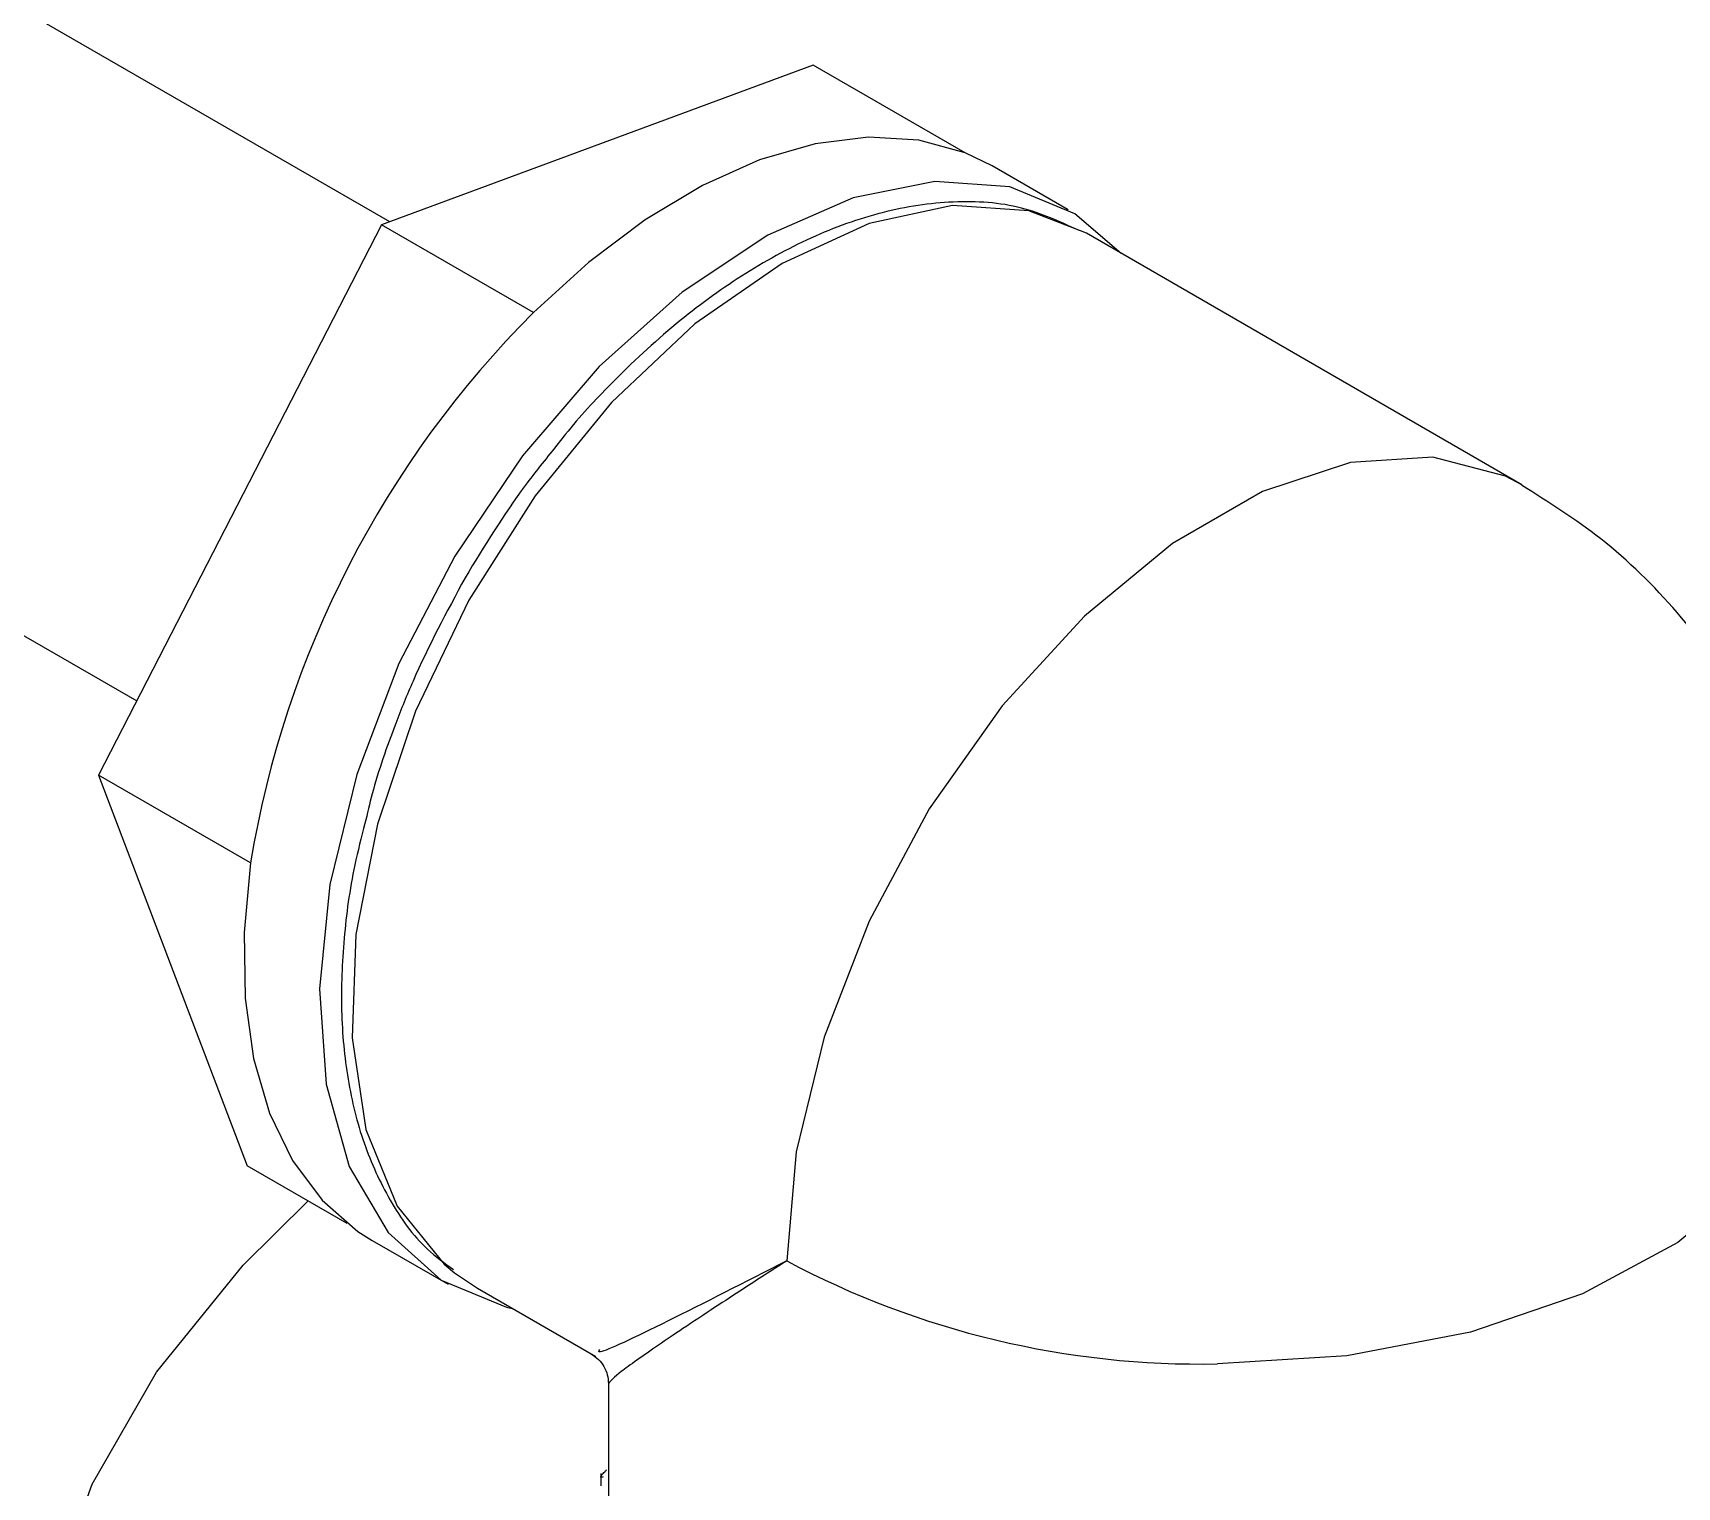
# Model space of a CAD drawing. Header units: millimetres. Extents: x 0 to 279, y 0 to 216.
# Drawn here: x 235.714 to 239.763, y 94.41 to 97.991 of the extents above; entities that cross this region are included whole.
import ezdxf

# ---------------------------------------------------------------- set-up
doc = ezdxf.new("R2010")
doc.units = ezdxf.units.MM

msp = doc.modelspace()

# ---------------------------------------------------------------- linework, layer by layer
at = {"color": 7, "linetype": 'Continuous', "lineweight": 25}
for p, q in [((236.5927, 97.5257), (234.9149, 98.4943)), ((237.6354, 97.9116), (236.5722, 97.5182)), ((238.0096, 97.6956), (237.6354, 97.9116)), ((238.0765, 97.6632), (238.0096, 97.6956)), ((238.2636, 97.5552), (238.0765, 97.6632)), ((236.5722, 97.5182), (235.8754, 96.1628)), ((236.9464, 97.3022), (236.5722, 97.5182)), ((239.3812, 96.8782), (238.3087, 97.4973)), ((234.2483, 97.3396), (235.9696, 96.3459)), ((236.2496, 95.9468), (235.8754, 96.1628)), ((235.8754, 96.1628), (236.2418, 95.2009)), ((236.4876, 95.0591), (236.2418, 95.2009)), ((236.5491, 95.0173), (236.7362, 94.9093)), ((236.7524, 94.9371), (236.8089, 94.8992)), ((236.8089, 94.8992), (237.1003, 94.731)), ((237.1313, 94.665), (237.1313, 94.2863)), ((237.1124, 94.4432), (237.1124, 94.4125))]:
    msp.add_line(p, q, dxfattribs=at)
at = {"color": 7, "linetype": 'Continuous', "lineweight": 25, "flags": 128}
for points in [[(238.0096, 97.6956), (237.8959, 97.7269), (237.7722, 97.7344), (237.6407, 97.718), (237.5036, 97.6781), (237.3632, 97.6153), (237.2219, 97.5307), (237.0822, 97.4257), (236.9464, 97.3022)], [(238.3943, 97.4479), (238.2804, 97.5451), (238.1198, 97.6116), (237.9353, 97.6251), (237.7341, 97.5851), (237.5239, 97.4931), (237.3127, 97.3527), (237.1088, 97.1692), (236.9199, 96.9497), (236.7532, 96.7026), (236.6153, 96.4375), (236.5114, 96.1644), (236.4454, 95.894), (236.42, 95.6366), (236.4361, 95.402), (236.493, 95.1994), (236.5887, 95.0365), (236.7193, 94.9195), (236.88, 94.8529), (236.8944, 94.8498)], [(236.2496, 95.9468), (236.2338, 95.7756), (236.2365, 95.614), (236.2575, 95.4648), (236.2967, 95.3306), (236.3532, 95.2137), (236.4261, 95.1161), (236.5142, 95.0394), (236.5491, 95.0173)], [(240.1715, 91.2685), (239.6678, 91.277), (239.1692, 91.3191), (238.6824, 91.3944), (238.2141, 91.5018), (237.7706, 91.6399), (237.3578, 91.8067), (236.9813, 92.0001), (236.6463, 92.2174), (236.3573, 92.4557), (236.1181, 92.7118), (235.9321, 92.9822), (235.8017, 93.2632), (235.7286, 93.551), (235.714, 93.8418), (235.7579, 94.1316), (235.8598, 94.4165), (236.0183, 94.6926), (236.2313, 94.9563), (236.392, 95.1142)]]:
    msp.add_lwpolyline(points, dxfattribs=at)
at = {"color": 8, "linetype": 'Continuous', "lineweight": 25, "flags": 128}
for points in [[(238.3087, 97.4973), (238.1671, 97.5528), (237.9789, 97.5654), (237.7733, 97.5216), (237.5588, 97.4231), (237.3443, 97.274), (237.1387, 97.0804), (236.9505, 96.8504), (236.7874, 96.5935), (236.6561, 96.3203), (236.5622, 96.042), (236.5094, 95.7701), (236.4999, 95.516), (236.5342, 95.29), (236.6109, 95.1016), (236.7266, 94.9584), (236.7524, 94.9371)], [(239.3813, 96.8782), (239.341, 96.8991), (239.1616, 96.946), (238.959, 96.9332), (238.7421, 96.8613), (238.5204, 96.7332), (238.3035, 96.5548), (238.1009, 96.3337), (237.9215, 96.0796), (237.7732, 95.8037), (237.6623, 95.518), (237.5938, 95.2349), (237.5706, 94.9668)], [(240.1313, 95.5794), (240.1274, 95.5174), (240.0705, 95.3352), (239.9478, 95.1642), (239.7649, 95.0121), (239.5302, 94.8859), (239.2544, 94.7915), (238.9501, 94.733), (238.6313, 94.7132)]]:
    msp.add_lwpolyline(points, dxfattribs=at)
at = {"color": 7, "linetype": 'Continuous', "lineweight": 25}
for centre, radius, start, end in [((238.7072, 95.5401), 2.491, 134.9795, 170.6041), ((238.588, 96.8771), 2.1644, 241.9598, 271.1441)]:
    msp.add_arc(centre, radius, start, end, dxfattribs=at)
for points, knots in [([(243.2548, 100.2789), (242.9804, 100.4325), (242.4356, 100.7374), (241.6231, 101.1346), (240.8648, 101.4729), (240.192, 101.7447), (239.6077, 101.9602), (239.0834, 102.1376), (238.6354, 102.2767), (238.2468, 102.388), (237.918, 102.4758), (237.5999, 102.5548), (237.275, 102.6292), (236.9154, 102.7047), (236.5078, 102.7809), (235.9444, 102.8702), (235.2027, 102.9559), (234.3127, 103.0013), (233.436, 102.9786), (232.6995, 102.8975), (232.112, 102.7868), (231.643, 102.666), (231.1876, 102.5157), (230.7073, 102.3151), (230.194, 102.0388), (229.7069, 101.6945), (229.2983, 101.3183), (228.9616, 100.9263), (228.685, 100.5179), (228.4595, 100.0851), (228.2594, 99.5791), (228.0991, 98.9727), (228.0145, 98.306), (227.9955, 97.6412), (228.0271, 96.9507), (228.0925, 96.3036), (228.1628, 95.8868), (228.1885, 95.7349)], [0, 0, 0, 0, 0.043787, 0.086952, 0.125118, 0.158413, 0.186969, 0.210913, 0.234694, 0.251684, 0.266683, 0.28193, 0.297416, 0.313805, 0.332695, 0.354066, 0.392423, 0.4362, 0.479293, 0.517565, 0.543563, 0.567125, 0.589416, 0.615215, 0.645077, 0.677396, 0.706026, 0.730451, 0.757045, 0.781533, 0.805027, 0.839792, 0.876027, 0.905146, 0.938914, 0.977732, 1, 1, 1, 1]), ([(229.7091, 94.8571), (229.6794, 94.9916), (229.5869, 95.4102), (229.4719, 96.0777), (229.376, 96.821), (229.3342, 97.4476), (229.3349, 97.974), (229.3711, 98.4325), (229.4448, 98.854), (229.5659, 99.2736), (229.7499, 99.698), (230.0156, 100.1197), (230.3794, 100.52), (230.8139, 100.8544), (231.2898, 101.1178), (231.8059, 101.3254), (232.3878, 101.4877), (233.0442, 101.6011), (233.7618, 101.6596), (234.5019, 101.6604), (235.2117, 101.6135), (235.872, 101.5341), (236.5141, 101.4277), (237.0828, 101.3088), (237.5878, 101.1848), (237.9795, 101.0786), (238.3427, 100.9718), (238.6744, 100.8672), (239.0108, 100.7548), (239.3915, 100.6197), (239.8606, 100.4415), (240.4267, 100.2091), (241.0935, 99.9095), (241.8589, 99.5338), (242.3875, 99.2378), (242.67, 99.0795)], [0, 0, 0, 0, 0.020763, 0.06462, 0.103162, 0.136566, 0.163746, 0.188359, 0.213393, 0.238985, 0.267351, 0.299911, 0.334605, 0.369822, 0.40139, 0.432299, 0.465959, 0.501923, 0.539679, 0.578929, 0.615333, 0.647281, 0.677974, 0.712441, 0.733221, 0.753001, 0.771275, 0.787989, 0.803354, 0.822672, 0.846544, 0.876054, 0.911361, 0.952626, 1, 1, 1, 1]), ([(238.2887, 97.505), (238.2431, 97.526), (238.1483, 97.5696), (237.9825, 97.5806), (237.8077, 97.5549), (237.6317, 97.4917), (237.4608, 97.3979), (237.2947, 97.2769), (237.1501, 97.1422), (237.052, 97.0372), (237.0092, 96.982), (237.0013, 96.9718)], [0, 0, 0, 0, 0.123792, 0.257287, 0.3892, 0.518049, 0.643171, 0.762968, 0.887384, 0.979257, 1, 1, 1, 1]), ([(237.0013, 96.9718), (236.9759, 96.9404), (236.8947, 96.8397), (236.8257, 96.7267), (236.7782, 96.6489)], [0, 0, 0, 0, 0.312022, 1, 1, 1, 1]), ([(240.1291, 95.5792), (240.1258, 95.6643), (240.1187, 95.8455), (240.0437, 96.1067), (239.9256, 96.3532), (239.7693, 96.5671), (239.5875, 96.7467), (239.447, 96.8351), (239.3804, 96.8769)], [0, 0, 0, 0, 0.16254, 0.34574, 0.514865, 0.683262, 0.850013, 1, 1, 1, 1]), ([(236.7782, 96.6489), (236.733, 96.5648), (236.6696, 96.4468), (236.5978, 96.2675), (236.5562, 96.1497), (236.5373, 96.0683), (236.5317, 96.044)], [0, 0, 0, 0, 0.426387, 0.597966, 0.880015, 1, 1, 1, 1]), ([(236.5317, 96.044), (236.5228, 96.0098), (236.498, 95.9137), (236.4774, 95.7583), (236.4704, 95.5805), (236.4865, 95.411), (236.5256, 95.253), (236.5912, 95.1122), (236.6656, 95.0057), (236.7276, 94.9612), (236.7497, 94.9453)], [0, 0, 0, 0, 0.07329, 0.206044, 0.342488, 0.48168, 0.623298, 0.767859, 0.917176, 1, 1, 1, 1]), ([(237.0896, 94.7372), (237.0957, 94.733), (237.1078, 94.7247), (237.121, 94.7068), (237.1297, 94.6864), (237.1308, 94.6717), (237.1313, 94.6644)], [0, 0, 0, 0, 0.250079, 0.49996, 0.749865, 1, 1, 1, 1]), ([(237.1185, 94.4351), (237.1172, 94.4346), (237.1149, 94.4336), (237.1128, 94.4337), (237.1122, 94.4348), (237.1129, 94.4369), (237.1149, 94.4399), (237.118, 94.4437), (237.1223, 94.4479), (237.1255, 94.4506), (237.1272, 94.452)], [0, 0, 0, 0, 0.154627, 0.2871144, 0.4005905, 0.4999974, 0.5993817, 0.7128492, 0.8453456, 1, 1, 1, 1])]:
    msp.add_open_spline(points, degree=3, knots=knots, dxfattribs=at)
at = {"color": 8, "linetype": 'Continuous', "lineweight": 25}
for points, knots in [([(237.5706, 94.9668), (237.467, 94.914), (237.2599, 94.8083), (237.1006, 94.7328), (237.1079, 94.7449), (237.11, 94.7483)], [0, 0, 0, 0, 0.416535, 0.833027, 1, 1, 1, 1]), ([(237.5706, 94.9668), (237.534, 94.9434), (237.4714, 94.9031), (237.3868, 94.8477), (237.3158, 94.8008), (237.2304, 94.743), (237.1511, 94.6873), (237.1378, 94.6723), (237.1313, 94.665)], [0, 0, 0, 0, 0.142907, 0.244664, 0.380029, 0.499303, 0.754337, 1, 1, 1, 1])]:
    msp.add_open_spline(points, degree=3, knots=knots, dxfattribs=at)

doc.saveas('drawing.dxf')
